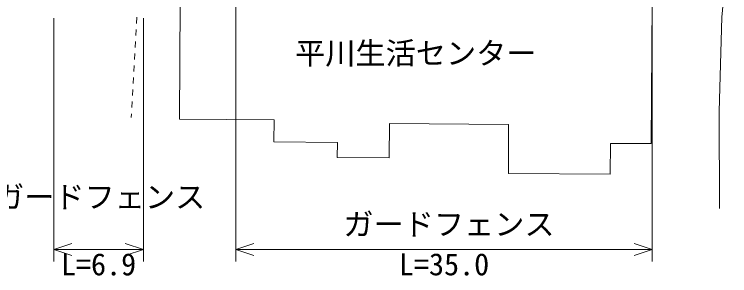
# Model space of a CAD drawing. Units: millimetres, scale not verified. Extents: x 40000 to 680000, y 20000 to 380000.
# Drawn here: x 86760 to 146030, y 235640 to 257306 of the extents above; entities that cross this region are included whole.
import ezdxf
from ezdxf.enums import TextEntityAlignment as Align

# ---------------------------------------------------------------- set-up
doc = ezdxf.new("R2010")
doc.units = ezdxf.units.MM
doc.header["$LTSCALE"] = 1000
doc.layers.add('M-BGD', color=7, linetype='Continuous', lineweight=13)
doc.layers.add('M-STR-HTXT', color=7, linetype='Continuous', lineweight=13)
doc.styles.add('ＭＳ ゴシック', font='')
doc.styles.get('ＭＳ ゴシック').set_extended_font_data('MS Gothic')

msp = doc.modelspace()

# ---------------------------------------------------------------- linework, layer by layer
at = {"layer": 'M-BGD'}
for p, q in [((96919, 257057), (96891, 256557)), ((96862, 256058), (96833, 255559)), ((96805, 255060), (96776, 254561)), ((96747, 254061), (96719, 253562)), ((96690, 253063), (96661, 252564)), ((96633, 252065), (96604, 251566)), ((96575, 251066), (96547, 250567)), ((96518, 250068), (96489, 249569)), ((96461, 249070), (96442, 248743))]:
    msp.add_line(p, q, dxfattribs=at)
msp.add_lwpolyline([(145195, 241218), (145153, 249241), (145390, 257077), (145865, 262376), (146030, 263991), (145506, 272270), (139604, 272395), (117851, 272650), (112235, 272817), (105195, 275642)], dxfattribs=at)
msp.add_lwpolyline([(100565, 267948), (100451, 248602), (108282, 248556), (108271, 246724), (113525, 246693), (113518, 245427), (117824, 245402), (117840, 248243), (127716, 248185), (127691, 244110), (136134, 244060), (136149, 246604), (139534, 246584), (139628, 262303), (136870, 262319), (136910, 269036), (125947, 269100), (125918, 264145), (116187, 264202), (116218, 269516), (101885, 269601), (101876, 267941)], close=True, dxfattribs=at)
at = {"layer": 'M-STR-HTXT'}
for p, q in [((105111, 268545), (105111, 236820)), ((139617, 268545), (139617, 236820)), ((90024, 256976), (90024, 236820)), ((97454, 256976), (97454, 236820)), ((90024, 237820), (91524, 238320)), ((97454, 237820), (95954, 238320)), ((105111, 237820), (106611, 238320)), ((139617, 237820), (138117, 238320)), ((90024, 237820), (97454, 237820)), ((90024, 237820), (91524, 237320)), ((97454, 237820), (95954, 237320)), ((105111, 237820), (139617, 237820)), ((105111, 237820), (106611, 237320)), ((139617, 237820), (138117, 237320))]:
    msp.add_line(p, q, dxfattribs=at)

# ---------------------------------------------------------------- texts
at = {"layer": 'M-BGD', "style": 'ＭＳ ゴシック'}
msp.add_text('平川生活センター', height=1833, dxfattribs=at).set_placement((120025, 254083), align=Align.MIDDLE_CENTER)
at = {"layer": 'M-STR-HTXT', "style": 'ＭＳ ゴシック'}
for p in [(93830, 242167), (122770, 239908)]:
    msp.add_text('ガードフェンス', height=1833, dxfattribs=at).set_placement(p, align=Align.MIDDLE_CENTER)
for s, p in [('L=6.9', (93739, 235120)), ('L=35.0', (122364, 235120))]:
    msp.add_text(s, height=1833, dxfattribs=at).set_placement(p, align=Align.BOTTOM_CENTER)

doc.saveas('drawing.dxf')
